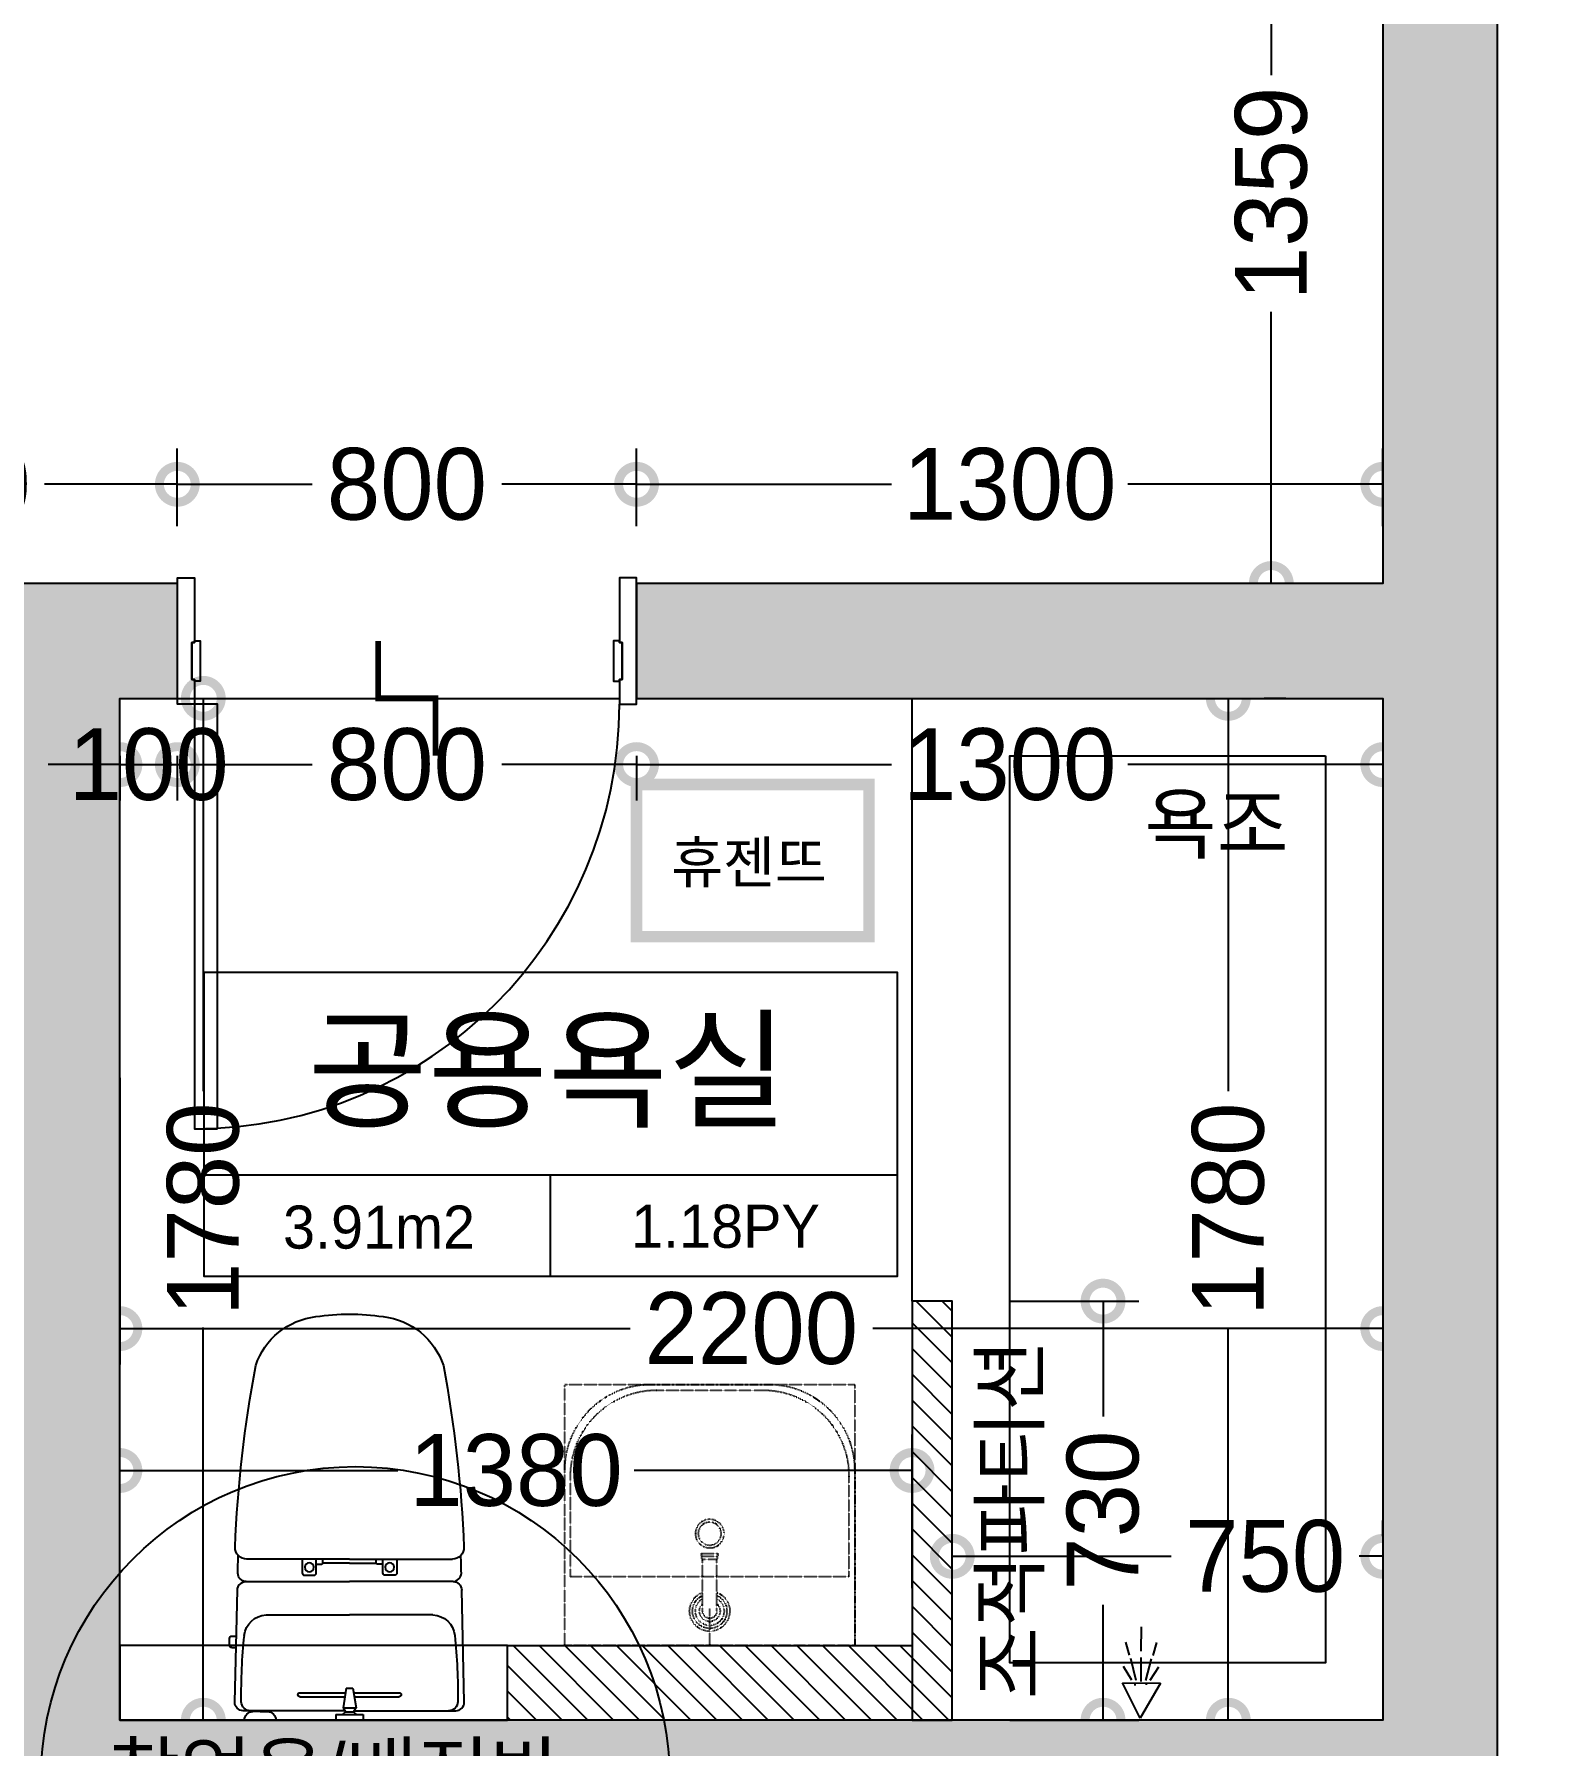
# Model space of a CAD drawing. Header units: millimetres. Extents: x 43335 to 261478, y -4312 to 41218.
# Drawn here: x 172324 to 174983, y 19294 to 22275 of the extents above; entities that cross this region are included whole.
import ezdxf
from ezdxf.enums import TextEntityAlignment as Align

# ---------------------------------------------------------------- set-up
doc = ezdxf.new("R2010")
doc.units = ezdxf.units.MM
for name, pattern in [('CONT', [2, 1, 1]), ('DOT', [0.25, 0, -0.25]), ('HIDDEN', [0.375, 0.25, -0.125])]:
    doc.linetypes.add(name, pattern=pattern)
for name, color, linetype in [('0-ELC TEXT', 7, 'Continuous'), ('03-TEXT', 3, 'Continuous'), ('06-FUR', 6, 'Continuous'), ('3.기호.계단선', 30, 'Continuous'), ('BATH', 5, 'Continuous'), ('CO-BATH', 6, 'Continuous'), ('DIM', 7, 'Continuous'), ('EHP장비', 1, 'Continuous'), ('FIN', 2, 'Continuous'), ('HL', 6, 'HIDDEN'), ('P-门', 4, 'Continuous'), ('S-DIM', 7, 'Continuous'), ('TOILET-1', 6, 'Continuous'), ('문자선', 3, 'Continuous'), ('벽1', 2, 'Continuous'), ('욕실마감선', 4, 'Continuous'), ('인테리어_가구_제작', 6, 'Continuous'), ('인테리어_기타', 8, 'Continuous'), ('인테리어_해치_벽체', 8, 'Continuous')]:
    doc.layers.add(name, color=color, linetype=linetype)
doc.layers.add('001_벽_창호', color=4, linetype='Continuous', lineweight=9)
doc.layers.add('C-LIGHITING', color=1, linetype='Continuous', lineweight=0)
doc.styles.add('넥슨고딕', font='HANDotum.ttf')
doc.styles.add('스타일1', font='HANDotum.ttf')
doc.styles.add('코레일둥고', font='HANDotum.ttf')
doc.dimstyles.new('50', dxfattribs={"dimscale": 50, "dimtxt": 2.5, "dimasz": 2.5, "dimexe": 1.25, "dimexo": 2, "dimtad": 0, "dimdec": 0, "dimtxsty": '스타일1', "dimblk": 'DOTSMALL', "dimcen": 2.5, "dimclrd": 1, "dimclre": 1, "dimclrt": 2, "dimadec": 0, "dimazin": 0, "dimtfac": 1, "dimtdec": 0, "dimtix": 1, "dimtmove": 0, "dimatfit": 3, "dimldrblk": 'DOTSMALL', "dimfxl": 1.25, "dimarcsym": 0})

# ---------------------------------------------------------------- blocks, each defined once
blk = doc.blocks.new('_DOTSMALL')
at = {"color": 0, "linetype": 'ByBlock', "const_width": 0.5}
blk.add_lwpolyline([(-0.0625, 0, 1), (0.0625, 0, 1)], format="xyb", close=True, dxfattribs=at)
blk = doc.blocks.new('*D538')
at = {"layer": 'Defpoints', "color": 0, "transparency": 16777216}
for p in [(174403.8, 21118.4), (174403.8, 19338.4), (174403.8, 19338.4)]:
    blk.add_point(p, dxfattribs=at)
at = {"layer": 'S-DIM', "color": 1, "lineweight": -2, "transparency": 16777216}
for p, q in [((174403.8, 21118.4), (174403.8, 20434.4)), ((174503.8, 21118.4), (174466.3, 21118.4)), ((174403.8, 19338.4), (174403.8, 20022.4)), ((174503.8, 19338.4), (174466.3, 19338.4))]:
    blk.add_line(p, q, dxfattribs=at)
at = {"layer": 'S-DIM', "color": 1, "lineweight": -2, "transparency": 16777216, "xscale": 125, "yscale": 125, "zscale": 125}
for p, rotation in [((174403.8, 21118.4), 90), ((174403.8, 19338.4), 270)]:
    blk.add_blockref('_DOTSMALL', p, dxfattribs=dict(at, rotation=rotation))
at = {"layer": 'S-DIM', "color": 2, "transparency": 16777216, "insert": (174403.8, 20228.4), "char_height": 125, "attachment_point": 5, "rotation": 90, "style": '스타일1'}
blk.add_mtext('1780', dxfattribs=at)
blk = doc.blocks.new('gasdgasdgsd')
at = {"layer": 'CO-BATH', "color": 8, "linetype": 'DOT'}
for p, q in [((103359.9, 11032.7), (103054.9, 11032.7)), ((103054.9, 11032.7), (103054.9, 10527.7)), ((103349.9, 11022.7), (103174.9, 11022.7)), ((103174.9, 11022.7), (103174.9, 10537.7)), ((103509.9, 10677.7), (103509.9, 10882.7)), ((103499.9, 10687.7), (103499.9, 10872.7)), ((103114.9, 10792.7), (103205.4, 10792.7)), ((103205.4, 10793.7), (103210.4, 10793.7)), ((103205.4, 10766.7), (103205.4, 10793.7)), ((103210.4, 10794.7), (103215.4, 10794.7)), ((103210.4, 10765.7), (103210.4, 10794.7)), ((103215.4, 10765.7), (103215.4, 10794.7)), ((103054.9, 10780.2), (103119.9, 10780.2)), ((103114.9, 10767.7), (103205.4, 10767.7)), ((103205.4, 10766.7), (103210.4, 10766.7)), ((103210.4, 10765.7), (103215.4, 10765.7)), ((103054.9, 10527.7), (103359.9, 10527.7)), ((103174.9, 10537.7), (103349.9, 10537.7))]:
    blk.add_line(p, q, dxfattribs=at)
blk.add_lwpolyline([(103509.9, 10527.7), (103509.9, 11032.7), (103054.9, 11032.7), (103054.9, 10527.7)], close=True, dxfattribs=at)
for radius in [25, 20]:
    blk.add_circle((103249.9, 10780.2), radius, dxfattribs=at)
for centre, radius, start, end in [((103359.9, 10882.7), 150, 0, 90), ((103349.9, 10872.7), 150, 0, 90), ((103114.9, 10780.2), 35, 20.9248, 339.0751), ((103114.9, 10780.2), 30, 24.6243, 335.3757), ((103114.9, 10780.2), 25, 30, 330), ((103114.9, 10780.2), 18, 43.9829, 316.017), ((103114.9, 10780.2), 12.5, 90, 270), ((103349.9, 10687.7), 150, 270, 0), ((103359.9, 10677.7), 150, 270, 0)]:
    blk.add_arc(centre, radius, start, end, dxfattribs=at)
blk = doc.blocks.new('A$C4B2D31F0')
at = {"layer": 'FIN', "color": 4}
for p, q in [((185, 690.9), (20.4, 690.9)), ((37.2, 692.3), (24.7, 692.3)), ((37.2, 692.3), (49.7, 692.3)), ((200.9, 690.9), (365.5, 690.9)), ((47.7, 523.7), (192.9, 523.7)), ((338.2, 523.7), (192.9, 523.7)), ((12.6, 465.9), (192.9, 465.9)), ((373.3, 465.9), (192.9, 465.9)), ((192.9, 426.6), (13.7, 426.6)), ((192.9, 426.6), (372.2, 426.6))]:
    blk.add_line(p, q, dxfattribs=at)
for points in [[(20.4, 690.9), (7.9, 690.9, 0.421209), (-7.1, 675.5), (-2.4, 480.5, 0.001659)], [(365.5, 690.9), (378, 690.9, -0.421209), (392.9, 675.5), (388.3, 480.5, -0.001659)], [(12.6, 465.9, 0.371724), (-1.8, 451.2, 0.003515), (-1, 420.3, 0.320541)], [(373.3, 465.9, -0.371724), (387.7, 451.2, -0.003515), (386.9, 420.3, -0.320541)]]:
    blk.add_lwpolyline(points, format="xyb", dxfattribs=at)
for centre, radius, start, end in [((20.4, 674.9), 16, 90, 179.3116), ((24.7, 707.3), 15, 180, 270), ((49.7, 707.3), 15, 270, 0), ((365.5, 674.9), 16, 0.6884, 90), ((1004.3, 663.1), 1000, 179.3116, 185.9437), ((-618.4, 663.1), 1000, 354.0563, 0.6884), ((49.4, 563.7), 40, 185.9437, 267.5129), ((336.5, 563.7), 40, 272.4871, 354.0563), ((12.6, 480.9), 15, 181.3651, 270), ((373.3, 480.9), 15, 270, 358.6349), ((13.7, 406.6), 20, 90, 182.3333), ((372.2, 406.6), 20, 357.6667, 90), ((2197.7, 495.6), 2205.9, 182.3333, 190.6081), ((-1811.8, 495.6), 2205.9, 349.3919, 357.6667), ((148.7, 128.9), 125.5, 198.2964, 263.4241), ((237.2, 128.9), 125.5, 276.5759, 341.7036), ((192.9, 405.9), 405.9, 261.6993, 270), ((192.9, 405.9), 405.9, 270, 278.3007)]:
    blk.add_arc(centre, radius, start, end, dxfattribs=at)
at = {"layer": 'HL', "linetype": 'Continuous'}
for p, q in [((168.9, 697.3), (168.9, 707.3)), ((168.9, 697.3), (216.9, 697.3)), ((186, 692.5), (180.6, 697.3)), ((181.6, 685.5), (186, 692.5)), ((186, 692.5), (199.9, 692.5)), ((199.9, 692.5), (205.3, 697.3)), ((204.3, 685.5), (199.9, 692.5)), ((216.9, 697.3), (216.9, 707.3)), ((106.4, 666.3), (184.4, 666.3)), ((106.4, 659.3), (185.5, 659.3)), ((187, 651.2), (181.6, 685.5)), ((181.6, 685.5), (204.3, 685.5)), ((198.9, 651.2), (204.3, 685.5)), ((200.4, 659.3), (279.4, 659.3)), ((201.4, 666.3), (279.4, 666.3)), ((187, 651.2), (198.9, 651.2)), ((-16, 576.9), (-16, 564.8)), ((-12, 580.9), (-4.8, 580.9)), ((-12, 560.8), (-4.3, 560.8)), ((192.9, 433.7), (146.6, 433.7)), ((192.9, 433.7), (239.3, 433.7))]:
    blk.add_line(p, q, dxfattribs=at)
for points in [[(110.4, 426.6), (110.4, 450.8, -0.414214), (114.4, 454.8), (130.9, 454.8, -0.414214), (134.9, 450.8), (134.9, 435.2), (134.9, 426.6)], [(275.5, 426.6), (275.5, 450.8, 0.414214), (271.5, 454.8), (255, 454.8, 0.414214), (251, 450.8), (251, 435.2), (251, 426.6)], [(134.9, 435.2), (144.6, 435.2, -0.414214), (146.6, 433.2), (146.6, 426.6)], [(251, 435.2), (241.3, 435.2, 0.414214), (239.3, 433.2), (239.3, 426.6)]]:
    blk.add_lwpolyline(points, format="xyb", dxfattribs=at)
for centre in [(122.9, 440.9), (262.9, 440.9)]:
    blk.add_circle(centre, 8, dxfattribs=at)
for centre, radius, start, end in [((106.4, 662.8), 3.5, 90, 270), ((279.4, 662.8), 3.5, 270, 90), ((-12, 576.9), 4, 90, 180), ((-12, 564.8), 4, 180, 270)]:
    blk.add_arc(centre, radius, start, end, dxfattribs=at)
blk = doc.blocks.new('AC-8')
at = {"layer": 'BATH'}
for p, q in [((-50.8, 54), (-0.1, 142.7)), ((-0.1, 142.7), (45.4, 54)), ((45.4, 54), (-50.8, 54)), ((-24.7, 46.5), (-46.3, 12.2)), ((-13.5, 47.3), (-27.7, -7.9)), ((-1.6, 49.5), (-1.6, -10.8)), ((10.4, 47.3), (24.5, -7.9)), ((21.6, 46.5), (43.2, 12.2)), ((-31.4, -16.2), (-41.1, -49)), ((-1.6, -27.3), (-1.6, -88.5)), ((28.3, -16.2), (38, -49))]:
    blk.add_line(p, q, dxfattribs=at)
blk = doc.blocks.new('A$C1AC25B95')
at = {"layer": '욕실마감선', "color": 8}
for p, q in [((28.3, 72.3), (28.3, 75)), ((53.3, 73.7), (53.3, 75))]:
    blk.add_line(p, q, dxfattribs=at)
at = {"layer": 'TOILET-1', "linetype": 'Continuous', "xscale": 0.873786407766195, "yscale": 0.873786407766195, "zscale": 0.873786407766195, "rotation": 180}
blk.add_blockref('AC-8', (39.7, 124.7), dxfattribs=at)
blk = doc.blocks.new('*D569')
at = {"layer": 'Defpoints', "color": 0, "transparency": 16777216}
for p in [(174672.9, 22677.4), (174478.7, 21318.4), (174672.9, 21318.4)]:
    blk.add_point(p, dxfattribs=at)
at = {"layer": 'S-DIM', "color": 1, "lineweight": -2, "transparency": 16777216}
for p, q in [((174572.9, 22677.4), (174416.2, 22677.4)), ((174478.7, 22677.4), (174478.7, 22204)), ((174478.7, 21318.4), (174478.7, 21791.8)), ((174572.9, 21318.4), (174416.2, 21318.4))]:
    blk.add_line(p, q, dxfattribs=at)
at = {"layer": 'S-DIM', "color": 1, "lineweight": -2, "transparency": 16777216, "xscale": 125, "yscale": 125, "zscale": 125}
for p, rotation in [((174478.7, 22677.4), 90), ((174478.7, 21318.4), 270)]:
    blk.add_blockref('_DOTSMALL', p, dxfattribs=dict(at, rotation=rotation))
at = {"layer": 'S-DIM', "color": 2, "transparency": 16777216, "insert": (174478.7, 21997.9), "char_height": 125, "attachment_point": 5, "rotation": 90, "style": '스타일1'}
blk.add_mtext('1359', dxfattribs=at)
blk = doc.blocks.new('*D570')
at = {"layer": 'Defpoints', "color": 0, "transparency": 16777216}
for p in [(174672.9, 21491.2), (173372.9, 21318.4), (174672.9, 21318.4)]:
    blk.add_point(p, dxfattribs=at)
at = {"layer": 'S-DIM', "color": 1, "lineweight": -2, "transparency": 16777216}
for p, q in [((173372.9, 21418.4), (173372.9, 21553.7)), ((174672.9, 21418.4), (174672.9, 21553.7)), ((173372.9, 21491.2), (173816.9, 21491.2)), ((174672.9, 21491.2), (174228.9, 21491.2))]:
    blk.add_line(p, q, dxfattribs=at)
at = {"layer": 'S-DIM', "color": 1, "lineweight": -2, "transparency": 16777216, "xscale": 125, "yscale": 125, "zscale": 125, "rotation": 180}
blk.add_blockref('_DOTSMALL', (173372.9, 21491.2), dxfattribs=at)
at = {"layer": 'S-DIM', "color": 1, "lineweight": -2, "transparency": 16777216, "xscale": 125, "yscale": 125, "zscale": 125}
blk.add_blockref('_DOTSMALL', (174672.9, 21491.2), dxfattribs=at)
at = {"layer": 'S-DIM', "color": 2, "transparency": 16777216, "insert": (174022.9, 21491.2), "char_height": 125, "attachment_point": 5, "style": '스타일1'}
blk.add_mtext('1300', dxfattribs=at)
blk = doc.blocks.new('*D571')
at = {"layer": 'Defpoints', "color": 0, "transparency": 16777216}
for p in [(172572.9, 21491.2), (172572.9, 21318.4), (173372.9, 21318.4)]:
    blk.add_point(p, dxfattribs=at)
at = {"layer": 'S-DIM', "color": 1, "lineweight": -2, "transparency": 16777216}
for p, q in [((172572.9, 21418.4), (172572.9, 21553.7)), ((173372.9, 21418.4), (173372.9, 21553.7)), ((172572.9, 21491.2), (172807.8, 21491.2)), ((173372.9, 21491.2), (173138.1, 21491.2))]:
    blk.add_line(p, q, dxfattribs=at)
at = {"layer": 'S-DIM', "color": 1, "lineweight": -2, "transparency": 16777216, "xscale": 125, "yscale": 125, "zscale": 125, "rotation": 180}
blk.add_blockref('_DOTSMALL', (172572.9, 21491.2), dxfattribs=at)
at = {"layer": 'S-DIM', "color": 1, "lineweight": -2, "transparency": 16777216, "xscale": 125, "yscale": 125, "zscale": 125}
blk.add_blockref('_DOTSMALL', (173372.9, 21491.2), dxfattribs=at)
at = {"layer": 'S-DIM', "color": 2, "transparency": 16777216, "insert": (172972.9, 21491.2), "char_height": 125, "attachment_point": 5, "style": '스타일1'}
blk.add_mtext('800', dxfattribs=at)
blk = doc.blocks.new('*D572')
at = {"layer": 'Defpoints', "color": 0, "transparency": 16777216}
for p in [(172572.9, 21491.2), (171782.9, 21318.4), (172572.9, 21318.4)]:
    blk.add_point(p, dxfattribs=at)
at = {"layer": 'S-DIM', "color": 1, "lineweight": -2, "transparency": 16777216}
for p, q in [((171782.9, 21418.4), (171782.9, 21553.7)), ((172572.9, 21418.4), (172572.9, 21553.7)), ((171782.9, 21491.2), (172014.1, 21491.2)), ((172572.9, 21491.2), (172341.8, 21491.2))]:
    blk.add_line(p, q, dxfattribs=at)
at = {"layer": 'S-DIM', "color": 1, "lineweight": -2, "transparency": 16777216, "xscale": 125, "yscale": 125, "zscale": 125, "rotation": 180}
blk.add_blockref('_DOTSMALL', (171782.9, 21491.2), dxfattribs=at)
at = {"layer": 'S-DIM', "color": 1, "lineweight": -2, "transparency": 16777216, "xscale": 125, "yscale": 125, "zscale": 125}
blk.add_blockref('_DOTSMALL', (172572.9, 21491.2), dxfattribs=at)
at = {"layer": 'S-DIM', "color": 2, "transparency": 16777216, "insert": (172177.9, 21491.2), "char_height": 125, "attachment_point": 5, "style": '스타일1'}
blk.add_mtext('790', dxfattribs=at)
blk = doc.blocks.new('*D633')
at = {"layer": 'Defpoints', "color": 0, "transparency": 16777216}
for p in [(174672.9, 19623.9), (173922.9, 19559.2), (174672.9, 19559.2)]:
    blk.add_point(p, dxfattribs=at)
at = {"layer": 'S-DIM', "color": 1, "lineweight": -2, "transparency": 16777216}
for p, q in [((173922.9, 19659.2), (173922.9, 19686.4)), ((174672.9, 19659.2), (174672.9, 19686.4)), ((173922.9, 19623.9), (174304.2, 19623.9)), ((174672.9, 19623.9), (174631.8, 19623.9))]:
    blk.add_line(p, q, dxfattribs=at)
at = {"layer": 'S-DIM', "color": 1, "lineweight": -2, "transparency": 16777216, "xscale": 125, "yscale": 125, "zscale": 125, "rotation": 180}
blk.add_blockref('_DOTSMALL', (173922.9, 19623.9), dxfattribs=at)
at = {"layer": 'S-DIM', "color": 1, "lineweight": -2, "transparency": 16777216, "xscale": 125, "yscale": 125, "zscale": 125}
blk.add_blockref('_DOTSMALL', (174672.9, 19623.9), dxfattribs=at)
at = {"layer": 'S-DIM', "color": 2, "transparency": 16777216, "insert": (174468, 19623.9), "char_height": 125, "attachment_point": 5, "style": '스타일1'}
blk.add_mtext('750', dxfattribs=at)
blk = doc.blocks.new('*D634')
at = {"layer": 'Defpoints', "color": 0, "transparency": 16777216}
for p in [(173372.9, 21118.4), (174672.9, 21118.4), (173372.9, 21003)]:
    blk.add_point(p, dxfattribs=at)
at = {"layer": 'S-DIM', "color": 1, "lineweight": -2, "transparency": 16777216}
for p, q in [((173372.9, 21018.4), (173372.9, 20940.5)), ((174672.9, 21018.4), (174672.9, 20940.5)), ((173372.9, 21003), (173816.9, 21003)), ((174672.9, 21003), (174228.9, 21003))]:
    blk.add_line(p, q, dxfattribs=at)
at = {"layer": 'S-DIM', "color": 1, "lineweight": -2, "transparency": 16777216, "xscale": 125, "yscale": 125, "zscale": 125, "rotation": 180}
blk.add_blockref('_DOTSMALL', (173372.9, 21003), dxfattribs=at)
at = {"layer": 'S-DIM', "color": 1, "lineweight": -2, "transparency": 16777216, "xscale": 125, "yscale": 125, "zscale": 125}
blk.add_blockref('_DOTSMALL', (174672.9, 21003), dxfattribs=at)
at = {"layer": 'S-DIM', "color": 2, "transparency": 16777216, "insert": (174022.9, 21003), "char_height": 125, "attachment_point": 5, "style": '스타일1'}
blk.add_mtext('1300', dxfattribs=at)
blk = doc.blocks.new('*D635')
at = {"layer": 'Defpoints', "color": 0, "transparency": 16777216}
for p in [(172572.9, 21118.4), (173372.9, 21118.4), (173372.9, 21003)]:
    blk.add_point(p, dxfattribs=at)
at = {"layer": 'S-DIM', "color": 1, "lineweight": -2, "transparency": 16777216}
for p, q in [((172572.9, 21018.4), (172572.9, 20940.5)), ((173372.9, 21018.4), (173372.9, 20940.5)), ((172572.9, 21003), (172807.8, 21003)), ((173372.9, 21003), (173138.1, 21003))]:
    blk.add_line(p, q, dxfattribs=at)
at = {"layer": 'S-DIM', "color": 1, "lineweight": -2, "transparency": 16777216, "xscale": 125, "yscale": 125, "zscale": 125, "rotation": 180}
blk.add_blockref('_DOTSMALL', (172572.9, 21003), dxfattribs=at)
at = {"layer": 'S-DIM', "color": 1, "lineweight": -2, "transparency": 16777216, "xscale": 125, "yscale": 125, "zscale": 125}
blk.add_blockref('_DOTSMALL', (173372.9, 21003), dxfattribs=at)
at = {"layer": 'S-DIM', "color": 2, "transparency": 16777216, "insert": (172972.9, 21003), "char_height": 125, "attachment_point": 5, "style": '스타일1'}
blk.add_mtext('800', dxfattribs=at)
blk = doc.blocks.new('*D636')
at = {"layer": 'Defpoints', "color": 0, "transparency": 16777216}
for p in [(172472.9, 21118.4), (172572.9, 21118.4), (172572.9, 21003)]:
    blk.add_point(p, dxfattribs=at)
at = {"layer": 'S-DIM', "color": 1, "lineweight": -2, "transparency": 16777216}
for p, q in [((172472.9, 21018.4), (172472.9, 20940.5)), ((172572.9, 21018.4), (172572.9, 20940.5)), ((172472.9, 21003), (172347.9, 21003)), ((172472.9, 21003), (172572.9, 21003)), ((172572.9, 21003), (172697.9, 21003))]:
    blk.add_line(p, q, dxfattribs=at)
at = {"layer": 'S-DIM', "color": 1, "lineweight": -2, "transparency": 16777216, "xscale": 125, "yscale": 125, "zscale": 125}
blk.add_blockref('_DOTSMALL', (172472.9, 21003), dxfattribs=at)
at = {"layer": 'S-DIM', "color": 1, "lineweight": -2, "transparency": 16777216, "xscale": 125, "yscale": 125, "zscale": 125, "rotation": 180}
blk.add_blockref('_DOTSMALL', (172572.9, 21003), dxfattribs=at)
at = {"layer": 'S-DIM', "color": 2, "transparency": 16777216, "insert": (172522.9, 21003), "char_height": 125, "attachment_point": 5, "style": '스타일1'}
blk.add_mtext('100', dxfattribs=at)
blk = doc.blocks.new('*D637')
at = {"layer": 'Defpoints', "color": 0, "transparency": 16777216}
for p in [(172472.9, 21118.4), (172472.9, 19338.4), (172618.2, 19338.4)]:
    blk.add_point(p, dxfattribs=at)
at = {"layer": 'S-DIM', "color": 1, "lineweight": -2, "transparency": 16777216}
for p, q in [((172572.9, 21118.4), (172680.7, 21118.4)), ((172618.2, 21118.4), (172618.2, 20434.4)), ((172618.2, 19338.4), (172618.2, 20022.4)), ((172572.9, 19338.4), (172680.7, 19338.4))]:
    blk.add_line(p, q, dxfattribs=at)
at = {"layer": 'S-DIM', "color": 1, "lineweight": -2, "transparency": 16777216, "xscale": 125, "yscale": 125, "zscale": 125}
for p, rotation in [((172618.2, 21118.4), 90), ((172618.2, 19338.4), 270)]:
    blk.add_blockref('_DOTSMALL', p, dxfattribs=dict(at, rotation=rotation))
at = {"layer": 'S-DIM', "color": 2, "transparency": 16777216, "insert": (172618.2, 20228.4), "char_height": 125, "attachment_point": 5, "rotation": 90, "style": '스타일1'}
blk.add_mtext('1780', dxfattribs=at)
blk = doc.blocks.new('*D638')
at = {"layer": 'Defpoints', "color": 0, "transparency": 16777216}
for p in [(173852.9, 19773.4), (172472.9, 19468.4), (173852.9, 19468.4)]:
    blk.add_point(p, dxfattribs=at)
at = {"layer": 'S-DIM', "color": 1, "lineweight": -2, "transparency": 16777216}
for p, q in [((172472.9, 19568.4), (172472.9, 19835.9)), ((173852.9, 19568.4), (173852.9, 19835.9)), ((172472.9, 19773.4), (172956.9, 19773.4)), ((173852.9, 19773.4), (173368.9, 19773.4))]:
    blk.add_line(p, q, dxfattribs=at)
at = {"layer": 'S-DIM', "color": 1, "lineweight": -2, "transparency": 16777216, "xscale": 125, "yscale": 125, "zscale": 125, "rotation": 180}
blk.add_blockref('_DOTSMALL', (172472.9, 19773.4), dxfattribs=at)
at = {"layer": 'S-DIM', "color": 1, "lineweight": -2, "transparency": 16777216, "xscale": 125, "yscale": 125, "zscale": 125}
blk.add_blockref('_DOTSMALL', (173852.9, 19773.4), dxfattribs=at)
at = {"layer": 'S-DIM', "color": 2, "transparency": 16777216, "insert": (173162.9, 19773.4), "char_height": 125, "attachment_point": 5, "style": '스타일1'}
blk.add_mtext('1380', dxfattribs=at)
blk = doc.blocks.new('*D639')
at = {"layer": 'Defpoints', "color": 0, "transparency": 16777216}
for p in [(173922.9, 20068.4), (173922.9, 19338.4), (174185.6, 19338.4)]:
    blk.add_point(p, dxfattribs=at)
at = {"layer": 'S-DIM', "color": 1, "lineweight": -2, "transparency": 16777216}
for p, q in [((174022.9, 20068.4), (174248.1, 20068.4)), ((174185.6, 20068.4), (174185.6, 19867.3)), ((174185.6, 19338.4), (174185.6, 19539.6)), ((174022.9, 19338.4), (174248.1, 19338.4))]:
    blk.add_line(p, q, dxfattribs=at)
at = {"layer": 'S-DIM', "color": 1, "lineweight": -2, "transparency": 16777216, "xscale": 125, "yscale": 125, "zscale": 125}
for p, rotation in [((174185.6, 20068.4), 90), ((174185.6, 19338.4), 270)]:
    blk.add_blockref('_DOTSMALL', p, dxfattribs=dict(at, rotation=rotation))
at = {"layer": 'S-DIM', "color": 2, "transparency": 16777216, "insert": (174185.6, 19703.4), "char_height": 125, "attachment_point": 5, "rotation": 90, "style": '스타일1'}
blk.add_mtext('730', dxfattribs=at)
blk = doc.blocks.new('*D640')
at = {"layer": 'Defpoints', "color": 0, "transparency": 16777216}
for p in [(172472.9, 20557.4), (174672.9, 20020.6), (174672.9, 20020.6)]:
    blk.add_point(p, dxfattribs=at)
at = {"layer": 'S-DIM', "color": 1, "lineweight": -2, "transparency": 16777216}
for p, q in [((172472.9, 20457.4), (172472.9, 19958.1)), ((174672.9, 20120.6), (174672.9, 20083.1)), ((172472.9, 20020.6), (173361.6, 20020.6)), ((174672.9, 20020.6), (173784.3, 20020.6))]:
    blk.add_line(p, q, dxfattribs=at)
at = {"layer": 'S-DIM', "color": 1, "lineweight": -2, "transparency": 16777216, "xscale": 125, "yscale": 125, "zscale": 125, "rotation": 180}
blk.add_blockref('_DOTSMALL', (172472.9, 20020.6), dxfattribs=at)
at = {"layer": 'S-DIM', "color": 1, "lineweight": -2, "transparency": 16777216, "xscale": 125, "yscale": 125, "zscale": 125}
blk.add_blockref('_DOTSMALL', (174672.9, 20020.6), dxfattribs=at)
at = {"layer": 'S-DIM', "color": 2, "transparency": 16777216, "insert": (173572.9, 20020.6), "char_height": 125, "attachment_point": 5, "style": '스타일1'}
blk.add_mtext('2200', dxfattribs=at)
blk = doc.blocks.new('ahsuehd')
at = {"layer": 'P-门', "ltscale": 15}
for points in [[(57084.5, -18845), (57054.5, -18845), (57054.5, -18625), (57084.5, -18625), (57084.5, -18738), (57079.5, -18738), (57079.5, -18802), (57084.5, -18802)], [(57824.5, -18845), (57854.5, -18845), (57854.5, -18625), (57824.5, -18625), (57824.5, -18738), (57829.5, -18738), (57829.5, -18802), (57824.5, -18802)], [(57084.5, -18802), (57079.5, -18802), (57079.5, -18738), (57084.5, -18738), (57084.5, -18735), (57094.5, -18735), (57094.5, -18805), (57084.5, -18805)], [(57824.5, -18802), (57829.5, -18802), (57829.5, -18738), (57824.5, -18738), (57824.5, -18735), (57814.5, -18735), (57814.5, -18805), (57824.5, -18805)], [(57124.5, -19585), (57124.5, -18845), (57084.5, -18845), (57084.5, -19585)]]:
    blk.add_lwpolyline(points, close=True, dxfattribs=at)
blk.add_arc((57084.5, -18845), 740, 270, 0, dxfattribs=at)
blk = doc.blocks.new('aheishxsdfe')
at = {"layer": '벽1'}
blk.add_lwpolyline([(59154.5, 42677.4), (59154.5, 41318.4), (57854.5, 41318.4), (57854.5, 41118.4), (59154.5, 41118.4), (59154.5, 39338.4), (56954.5, 39338.4), (56954.5, 41118.4), (57054.5, 41118.4), (57054.5, 41318.4), (56754.5, 41318.4), (56754.5, 39338.4), (56399.5, 39338.4), (56399.5, 39138.4), (58204.5, 39138.4), (58204.5, 38858.4), (59154.5, 38858.4), (59154.5, 38783.4), (59264.5, 38783.4), (59264.5, 38655.9), (59464.5, 38655.9), (59464.5, 38984.3), (59354.5, 38984.3), (59354.5, 42677.4)], dxfattribs=at)
blk = doc.blocks.new('sheisxefavb')
at = {"layer": '인테리어_해치_벽체'}
h = blk.add_hatch(color=256, dxfattribs=at)
h.dxf.hatch_style = 1
h.paths.add_polyline_path([(151722.9, -861.6), (151722.9, -1141.6), (152672.9, -1141.6), (152672.9, -1216.6), (152782.9, -1216.6), (152782.9, -1344.1), (152982.9, -1344.1), (152982.9, -1015.7), (152872.9, -1015.7), (152872.9, 2677.4), (154162.9, 2677.4), (154162.9, 8282.4), (153342.9, 8282.4), (153342.9, 8177.4), (153962.9, 8177.4), (153962.9, 7032.4), (153332.9, 7032.4), (153332.9, 6807.4), (153962.9, 6807.4), (153962.9, 2877.4), (151922.9, 2877.4), (151922.9, 2677.4), (152672.9, 2677.4), (152672.9, 1318.4), (151372.9, 1318.4), (151372.9, 1118.4), (152672.9, 1118.4), (152672.9, -661.6), (150472.9, -661.6), (150472.9, 1118.4), (150572.9, 1118.4), (150572.9, 1318.4), (150272.9, 1318.4), (150272.9, -661.6), (149917.9, -661.6), (149917.9, -861.6)])
h.paths.add_polyline_path([(142982.9, 8718.4), (143182.9, 8718.4), (143182.9, 8053.4), (142982.9, 8053.4)])
h.paths.add_polyline_path([(139672.9, 8153.4), (139672.9, 8053.4), (138772.9, 8053.4), (138772.9, 7032.4), (140082.9, 7032.4), (140082.9, 6807.4), (138772.9, 6807.4), (138772.9, 158.4), (139572.9, 158.4), (139572.9, -41.6), (138772.9, -41.6), (138772.9, -1341.6), (139122.9, -1341.6), (139122.9, -2471.6), (139447.9, -2471.6), (139447.9, -2671.6), (138922.9, -2671.6), (138922.9, -1541.6), (138572.9, -1541.6), (138572.9, 8153.4)])
h.paths.add_polyline_path([(140472.9, 368.4), (140472.9, -2471.6), (140937.9, -2471.6), (140937.9, -2671.6), (140472.9, -2671.6), (140475, -4102.7), (141272.9, -4102.7), (141272.9, -4302.7), (140272.9, -4302.6), (140272.9, -2671.6), (139947.9, -2671.6), (139947.9, -2471.6), (140272.9, -2471.6), (140272.9, 368.4)])
h.paths.add_polyline_path([(140272.9, 1068.4), (140272.9, 1318.4), (141802.9, 1318.4), (141802.9, 2668.4), (140127.9, 2668.4), (140127.9, 2868.4), (142002.9, 2868.4), (142002.9, 1318.4), (142442.9, 1318.4), (142442.9, 1118.4), (140472.9, 1118.4), (140472.9, 1068.4)])
h.paths.add_polyline_path([(152982.9, -2344.1), (152982.9, -2671.6), (152083.1, -2671.6), (152083.1, -2471.6), (152782.9, -2471.6), (152782.9, -2344.1)])
h.paths.add_polyline_path([(149083.1, -2471.6), (149083.1, -4301.6), (148282.9, -4301.6), (148282.9, -4101.6), (148883.1, -4101.6), (148883.1, -2671.6), (148282.9, -2671.6), (148282.9, 1318.4), (148482.9, 1318.4), (148482.9, -2471.6)])
h.paths.add_polyline_path([(145512.9, -2471.6), (146282.9, -2471.7), (146282.9, -2671.5), (145512.9, -2671.5)])
h.paths.add_polyline_path([(145012.9, -2671.5), (144433.1, -2671.5), (144433.1, -3201.6), (143663.1, -3201.6), (143663.1, -4201.6), (144582.9, -4201.6), (144582.9, -4061.6), (144682.9, -4061.6), (144682.9, -4301.6), (143472.9, -4302.7), (143472.9, 1118.4), (143422.9, 1118.4), (143422.9, 1318.4), (145842.9, 1318.4), (145842.9, 1118.4), (143672.9, 1118.4), (143672.9, -2471.6), (145012.9, -2471.6)])
h.paths.add_polyline_path([(150942.9, 2677.4), (150742.9, 2677.4), (150742.9, 8032.4), (150712.9, 8032.4), (150712.9, 8282.4), (150942.9, 8282.4)], flags=17)
h.paths.add_polyline_path([(147912.9, 6808.8), (147462.9, 6808.8), (147462.9, 7053.8), (147912.9, 7053.8), (147912.9, 8718.4), (148112.9, 8718.4), (148112.9, 7032.4), (148582.9, 7032.4), (148582.9, 6807.4), (148112.9, 6807.4), (148112.9, 2877.4), (149762.9, 2877.4), (149762.9, 2677.4), (147912.9, 2677.4)])
h.paths.add_polyline_path([(142982.9, 7032.4), (142982.9, 7353.4), (143182.9, 7353.4), (143182.9, 7053.8), (143632.9, 7053.8), (143632.9, 6808.8), (143182.9, 6808.8), (143182.9, 2668.4), (142982.9, 2668.4), (142982.9, 6807.4), (142582.9, 6807.4), (142582.9, 7032.4)])
at = {"layer": 'DIM'}
blk.add_blockref('aheishxsdfe', (93518.5, -40000), dxfattribs=at)
blk = doc.blocks.new('suegusiexbsdifs')
at = {"layer": '인테리어_해치_벽체'}
h = blk.add_hatch(dxfattribs=at)
h.set_pattern_fill('ANSI31', color=256, scale=10, angle=450)
h.paths.add_polyline_path([(139122.9, -1341.6), (139722.9, -1341.6), (139722.9, -1411.6), (139122.9, -1411.6)])
h.paths.add_polyline_path([(138772.9, -1341.6), (138772.9, -736.6), (138902.9, -736.6), (138902.9, -1341.6)])
h.paths.add_polyline_path([(140227.9, 6807.4), (140227.9, 3768.4), (140127.9, 3768.4), (140127.9, 6807.4)])
edge = h.paths.add_edge_path()
edge.add_arc((147512.9, 3177.4), 500, 180, 270)
edge.add_line((147512.9, 2677.4), (147912.9, 2677.4))
edge.add_line((147912.9, 2677.4), (147912.9, 2777.4))
edge.add_line((147912.9, 2777.4), (147512.9, 2777.4))
edge.add_arc((147512.9, 3177.4), 400, 180, 270, ccw=False)
edge.add_line((147112.9, 3177.4), (147012.9, 3177.4))
edge = h.paths.add_edge_path()
edge.add_arc((147512.9, 3777.4), 500, 90, 180, ccw=False)
edge.add_line((147512.9, 4277.4), (147912.9, 4277.4))
edge.add_line((147912.9, 4277.4), (147912.9, 4177.4))
edge.add_line((147912.9, 4177.4), (147512.9, 4177.4))
edge.add_arc((147512.9, 3777.4), 400, 90, 180)
edge.add_line((147112.9, 3777.4), (147012.9, 3777.4))
h.paths.add_polyline_path([(148482.9, 1318.4), (148832.9, 1318.4), (148832.9, 1218.4), (148482.9, 1218.4)])
h.paths.add_polyline_path([(149782.9, 1318.4), (150272.9, 1318.4), (150272.9, 1218.4), (149782.9, 1218.4)])
h.paths.add_polyline_path([(148482.9, -661.6), (148832.9, -661.6), (148832.9, -861.6), (148482.9, -861.6)])
h.paths.add_polyline_path([(149782.9, -661.6), (149917.9, -661.6), (149917.9, -861.6), (149782.9, -861.6)])
h.paths.add_polyline_path([(151922.9, -661.6), (151922.9, 68.4), (151852.9, 68.4), (151852.9, -661.6)])
h.paths.add_polyline_path([(151852.9, -661.6), (151147.9, -661.6), (151147.9, -531.6), (151852.9, -531.6)])
h.paths.add_polyline_path([(153342.9, 8177.4), (153962.9, 8177.4), (153962.9, 8032.4), (153342.9, 8032.4)])
at = {"layer": '문자선'}
blk.add_lwpolyline([(151922.9, -661.6), (151922.9, 68.4), (151852.9, 68.4), (151852.9, -661.6), (151922.9, -661.6)], dxfattribs=at)
blk.add_lwpolyline([(151852.9, -661.6), (151147.9, -661.6), (151147.9, -531.6), (151852.9, -531.6)], close=True, dxfattribs=at)

msp = doc.modelspace()

# ---------------------------------------------------------------- linework, layer by layer
at = {"layer": '001_벽_창호', "const_width": 20}
msp.add_lwpolyline([(173372.9, 20703.4), (173372.9, 20968.4), (173777.9, 20968.4), (173777.9, 20703.4)], close=True, dxfattribs=at)
at = {"layer": 'C-LIGHITING', "const_width": 10}
msp.add_lwpolyline([(172922.9, 21218.4), (172922.9, 21118.4), (173022.9, 21118.4), (173022.9, 21018.4)], dxfattribs=at)
at = {"layer": 'C-LIGHITING'}
msp.add_lwpolyline([(172572.9, 21118.4), (172572.9, 21118.4)], dxfattribs=at)
at = {"layer": 'EHP장비'}
msp.add_circle((172883.1, 19232.3), 547.8, dxfattribs=at)
at = {"layer": '문자선'}
msp.add_lwpolyline([(173147.9, 19468.4), (172472.9, 19468.4), (172472.9, 19338.4), (173147.9, 19338.4)], close=True, dxfattribs=at)
at = {"layer": '인테리어_가구_제작', "color": 8, "linetype": 'CONT', "ltscale": 200}
for points in [[(172602.9, 21118.4), (173342.9, 21118.4)], [(173852.9, 20068.4), (173852.9, 21118.4)]]:
    msp.add_lwpolyline(points, dxfattribs=at)
msp.add_lwpolyline([(174572.9, 21018.4), (174572.9, 19438.4), (174022.9, 19438.4), (174022.9, 21018.4)], close=True, dxfattribs=at)
at = {"layer": '인테리어_기타', "color": 152, "true_color": 0x2776bb}
msp.add_line((173223.3, 20111.1), (173223.3, 20287.9), dxfattribs=at)
msp.add_lwpolyline([(172619.7, 20641.7), (173826.9, 20641.7), (173826.9, 20287.9), (172619.7, 20287.9)], close=True, dxfattribs=at)
msp.add_lwpolyline([(173826.9, 20287.9), (173826.9, 20111.1), (172619.7, 20111.1), (172619.7, 20287.9)], dxfattribs=at)

# ---------------------------------------------------------------- block references
at = {"layer": '06-FUR', "xscale": 0.7874015748031495, "yscale": 0.7874015748031495, "zscale": 0.7874015748031495, "rotation": 359.4431300626933}
msp.add_blockref('A$C1AC25B95', (174218.7, 19342.3), dxfattribs=at)
at = {"layer": '3.기호.계단선', "xscale": -1, "rotation": 270}
msp.add_blockref('gasdgasdgsd', (162720.2, -83586.5), dxfattribs=at)
at = {"layer": 'DIM'}
for name, p in [('ahsuehd', (115518.5, 39953.5)), ('sheisxefavb', (22000, 20000)), ('suegusiexbsdifs', (22000, 20000))]:
    msp.add_blockref(name, p, dxfattribs=at)
at = {"layer": 'TOILET-1', "xscale": -1, "rotation": 180}
msp.add_blockref('A$C4B2D31F0', (172680, 20045.7), dxfattribs=at)

# ---------------------------------------------------------------- texts
at = {"layer": '0-ELC TEXT', "style": '코레일둥고'}
msp.add_text('욕조', height=100, dxfattribs=at).set_placement((174257.9, 20949.8), align=Align.TOP_LEFT)
msp.add_text('휴젠뜨', height=72, dxfattribs=at).set_placement((173433.4, 20796.7))
msp.add_text('조적파티션', height=100, rotation=90, dxfattribs=at).set_placement((174072.8, 19374.9))
at = {"layer": '03-TEXT'}
for s, height, style, p in [('공용욕실', 166.67, '코레일둥고', (173218.4, 20388.2)), ('3.91m2', 75, '넥슨고딕', (172924.3, 20159.9)), ('1.18PY', 75, '넥슨고딕', (173527.8, 20161.3))]:
    msp.add_text(s, height=height, dxfattribs=dict(at, style=style)).set_placement(p, align=Align.CENTER)
at = {"layer": 'EHP장비', "style": '코레일둥고'}
msp.add_text('창없음/배전반', height=100, dxfattribs=at).set_placement((172452.6, 19197.5))

# ---------------------------------------------------------------- dimensions: what is measured, and where the dimension line sits
at = {"layer": 'S-DIM'}
for base, p1, p2, picture, middle in [((174478.7, 21318.4), (174672.9, 22677.4), (174672.9, 21318.4), '*D569', (174478.7, 21997.9)), ((172618.2, 19338.4), (172472.9, 21118.4), (172472.9, 19338.4), '*D637', (172618.2, 20228.4)), ((174403.8, 19338.4), (174403.8, 21118.4), (174403.8, 19338.4), '*D538', (174403.8, 20228.4)), ((174185.6, 19338.4), (173922.9, 20068.4), (173922.9, 19338.4), '*D639', (174185.6, 19703.4))]:
    dim = msp.add_linear_dim(base=base, p1=p1, p2=p2, angle=90, dimstyle='50', dxfattribs=at)
    dim.commit()
    dim.dimension.update_dxf_attribs({"geometry": picture, "text_midpoint": middle})
for base, p1, p2, picture, middle in [((172572.9, 21491.2), (171782.9, 21318.4), (172572.9, 21318.4), '*D572', (172177.9, 21491.2)), ((172572.9, 21491.2), (173372.9, 21318.4), (172572.9, 21318.4), '*D571', (172972.9, 21491.2)), ((174672.9, 21491.2), (173372.9, 21318.4), (174672.9, 21318.4), '*D570', (174022.9, 21491.2)), ((172572.9, 21003), (172472.9, 21118.4), (172572.9, 21118.4), '*D636', (172522.9, 21003)), ((173372.9, 21003), (172572.9, 21118.4), (173372.9, 21118.4), '*D635', (172972.9, 21003)), ((173372.9, 21003), (174672.9, 21118.4), (173372.9, 21118.4), '*D634', (174022.9, 21003)), ((174672.9, 20020.6), (172472.9, 20557.4), (174672.9, 20020.6), '*D640', (173572.9, 20020.6)), ((173852.9, 19773.4), (172472.9, 19468.4), (173852.9, 19468.4), '*D638', (173162.9, 19773.4))]:
    dim = msp.add_linear_dim(base=base, p1=p1, p2=p2, dimstyle='50', dxfattribs=at)
    dim.commit()
    dim.dimension.update_dxf_attribs({"geometry": picture, "text_midpoint": middle})
dim = msp.add_linear_dim(base=(174672.9, 19623.9), p1=(173922.9, 19559.2), p2=(174672.9, 19559.2), dimstyle='50', dxfattribs=at)
dim.commit()
dim.dimension.update_dxf_attribs({"geometry": '*D633', "text_midpoint": (174468, 19623.9), "dimtype": 160})

doc.saveas('drawing.dxf')
